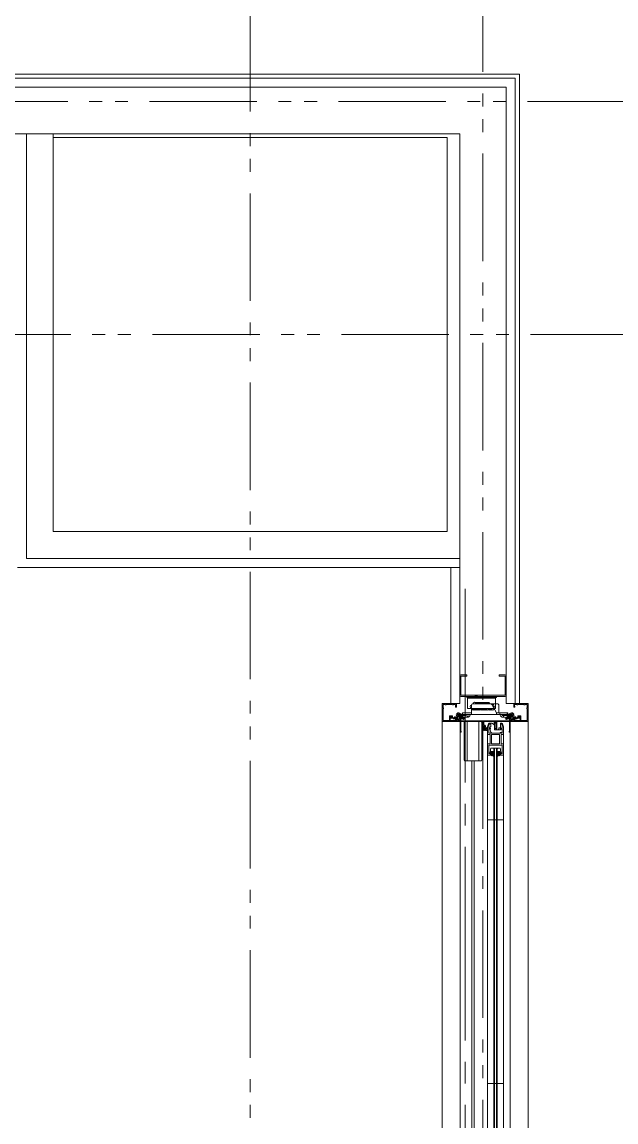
# Model space of a CAD drawing. Units: millimetres at full size. Extents: x -12803 to 120774, y -9413 to 101127.
# Drawn here: x 102956 to 103785, y 10453 to 11987 of the extents above; entities that cross this region are included whole.
import ezdxf

# ---------------------------------------------------------------- set-up
doc = ezdxf.new("R2010")
doc.units = ezdxf.units.MM
doc.header["$LTSCALE"] = 30
for name, pattern in [('CHAIN2', [12, 9, -1, 1, -1]), ('DASHED3', [4, 3, -1]), ('DOUBLE_CHAIN1', [8.8, 5, -1, 0.6, -0.6, 0.6, -1])]:
    doc.linetypes.add(name, pattern=pattern)
doc.layers.add('0-0_NoName', color=7, linetype='Continuous')
for name, color, linetype, lineweight in [('2-0_通芯', 7, 'DOUBLE_CHAIN1', 15), ('2-1_躯体', 7, 'Continuous', 15), ('2-2_間仕切り芯', 7, 'DOUBLE_CHAIN1', 15), ('2-3_間仕切り', 7, 'Continuous', 15), ('2-A_建具', 7, 'Continuous', 15), ('3-2_AIHO08-壁芯', 7, 'CHAIN2', 15)]:
    doc.layers.add(name, color=color, linetype=linetype, lineweight=lineweight)

# ---------------------------------------------------------------- blocks, each defined once
blk = doc.blocks.new('グループ部品-732')
at = {"layer": '2-0_通芯'}
blk.add_line((74361.66, 11551.41), (120774.36, 11551.41), dxfattribs=at)
at = {"layer": '2-1_躯体'}
for p, q in [((102999.36, 11826.41), (102999.36, 11276.41)), ((102999.36, 11826.41), (103549.36, 11826.41)), ((103549.36, 11826.41), (103549.36, 11276.41)), ((102999.36, 11276.41), (103549.36, 11276.41))]:
    blk.add_line(p, q, dxfattribs=at)
at = {"layer": '2-2_間仕切り芯'}
for p, q in [((103599.36, 12331.79), (103599.36, 6056.41)), ((92573.61, 11876.41), (104734.61, 11876.41))]:
    blk.add_line(p, q, dxfattribs=at)
at = {"layer": '2-3_間仕切り'}
for p, q in [((102864.36, 11914.91), (103650.36, 11914.91)), ((103650.36, 11914.91), (103650.36, 11036.41)), ((102864.36, 11908.91), (103644.36, 11908.91)), ((102864.36, 11896.41), (103631.86, 11896.41)), ((103631.86, 11896.41), (103631.86, 11036.41)), ((103644.36, 11908.91), (103644.36, 11036.41)), ((102864.36, 11831.41), (103566.86, 11831.41)), ((102961.86, 11831.41), (102961.86, 11238.91)), ((102999.36, 11826.41), (102999.36, 11831.41)), ((103566.86, 11831.41), (103566.86, 11036.41)), ((102961.86, 11238.91), (103566.86, 11238.91)), ((102949.36, 11226.41), (103566.86, 11226.41)), ((103554.36, 11226.41), (103554.36, 11036.41))]:
    blk.add_line(p, q, dxfattribs=at)
at = {"layer": '2-A_建具'}
for p, q in [((103566.86, 11074.81), (103566.86, 11048.01)), ((103568.46, 11069.43), (103566.86, 11071.03)), ((103568.46, 11067.31), (103566.86, 11068.91)), ((103576.86, 11076.41), (103568.46, 11076.41)), ((103631.86, 11048.01), (103631.86, 11074.81)), ((103631.86, 11062.6), (103630.26, 11064.2)), ((103631.86, 11060.48), (103630.26, 11062.08)), ((103542.36, 11035.91), (103542.36, 11011.91)), ((103566.86, 11036.41), (103542.86, 11036.41)), ((103562.36, 11032.16), (103562.36, 11035.91)), ((103568.46, 11046.41), (103630.26, 11046.41)), ((103616.67, 11046.41), (103577.67, 11046.41)), ((103589.36, 11046.41), (103587.76, 11048.01)), ((103591.48, 11046.41), (103589.88, 11048.01)), ((103631.86, 11036.41), (103661.86, 11036.41)), ((103642.36, 11032.16), (103642.36, 11035.91)), ((103662.36, 11035.91), (103662.36, 11011.91)), ((103565.96, 11019.53), (103561.71, 11021.99)), ((103566.71, 11023.14), (103563.21, 11017.08)), ((103566.55, 11021.47), (103564.57, 11018.05)), ((103565.25, 11017.65), (103566.63, 11021.43)), ((103566.63, 11020.99), (103565.63, 11017.87)), ((103566.71, 11023.14), (103565.69, 11023.62)), ((103565.71, 11017.83), (103566.7, 11020.95)), ((103565.86, 11017.3), (103567.23, 11021.08)), ((103567.23, 11020.64), (103566.24, 11017.52)), ((103566.25, 11021.36), (103566.43, 11021.26)), ((103566.55, 11021.47), (103566.63, 11021.43)), ((103566.63, 11021.43), (103566.63, 11020.99)), ((103566.7, 11020.95), (103566.63, 11020.99)), ((103567.08, 11021.17), (103566.7, 11020.95)), ((103568.29, 11020.47), (103566.92, 11016.69)), ((103566.92, 11017.13), (103567.92, 11020.25)), ((103567.07, 11016.6), (103568.45, 11020.38)), ((103567.08, 11021.17), (103567.23, 11021.08)), ((103567.23, 11021.08), (103567.23, 11020.64)), ((103567.31, 11020.6), (103567.23, 11020.64)), ((103567.69, 11020.82), (103567.31, 11020.6)), ((103575.86, 11021.41), (103567.36, 11021.41)), ((103567.36, 11021.41), (103567.36, 9771.41)), ((103568.9, 11020.12), (103567.53, 11016.34)), ((103567.68, 11016.25), (103569.05, 11020.03)), ((103567.92, 11020.25), (103567.84, 11020.29)), ((103568.29, 11020.47), (103567.92, 11020.25)), ((103568.29, 11020.47), (103568.45, 11020.38)), ((103568.45, 11020.38), (103568.45, 11019.94)), ((103568.9, 11020.12), (103568.52, 11019.9)), ((103568.9, 11020.12), (103569.05, 11020.03)), ((103569.05, 11020.03), (103569.05, 11019.59)), ((103579.66, 11021.41), (103579.36, 11021.41)), ((103618.06, 11021.41), (103618.36, 11021.41)), ((103625.36, 11023.71), (103632.96, 11023.71)), ((103628.83, 11021.41), (103628.12, 11021.41)), ((103637.36, 11021.41), (103628.86, 11021.41)), ((103635.81, 11020.12), (103635.66, 11020.03)), ((103635.66, 11020.03), (103635.66, 11019.59)), ((103635.66, 11020.03), (103638.25, 11016.95)), ((103635.81, 11020.12), (103636.19, 11019.9)), ((103638.4, 11017.04), (103635.81, 11020.12)), ((103636.27, 11020.38), (103636.27, 11019.94)), ((103636.8, 11020.25), (103636.87, 11020.29)), ((103637.02, 11020.82), (103636.87, 11020.73)), ((103636.87, 11020.73), (103636.87, 11020.29)), ((103636.87, 11020.73), (103639.46, 11017.65)), ((103639.08, 11017.87), (103636.87, 11020.29)), ((103637.36, 9771.41), (103637.36, 11021.41)), ((103637.4, 11020.6), (103637.48, 11020.64)), ((103637.4, 11020.6), (103639.61, 11018.18)), ((103637.48, 11021.08), (103637.48, 11020.64)), ((103637.48, 11021.08), (103640.06, 11018)), ((103639.68, 11018.22), (103637.48, 11020.64)), ((103638.01, 11023.14), (103639.02, 11023.62)), ((103641.51, 11017.08), (103638.01, 11023.14)), ((103638.01, 11020.95), (103638.08, 11020.99)), ((103638.08, 11021.43), (103638.08, 11020.99)), ((103639.05, 11019.93), (103638.08, 11020.99)), ((103640.14, 11018.05), (103638.16, 11021.47)), ((103638.46, 11021.36), (103638.28, 11021.26)), ((103638.75, 11019.53), (103643.01, 11021.99)), ((103542.36, 11011.91), (103542.86, 11011.41)), ((103542.36, 11011.41), (103542.36, 9781.41)), ((103542.86, 11011.41), (103567.36, 11011.41)), ((103566.9, 11015.31), (103557.81, 11015.31)), ((103560.86, 11014.81), (103560.86, 11012.81)), ((103561.86, 11012.81), (103561.86, 11014.81)), ((103563.21, 11017.08), (103562.29, 11017.72)), ((103564.52, 11018.36), (103564.7, 11018.26)), ((103564.65, 11018), (103565.03, 11018.22)), ((103565.46, 11019.59), (103565.03, 11018.22)), ((103565.1, 11018.18), (103565.03, 11018.22)), ((103565.25, 11017.65), (103565.63, 11017.87)), ((103565.71, 11017.83), (103565.63, 11017.87)), ((103565.71, 11017.39), (103565.86, 11017.3)), ((103565.86, 11017.3), (103566.24, 11017.52)), ((103566.32, 11017.48), (103566.24, 11017.52)), ((103566.47, 11016.95), (103566.85, 11017.17)), ((103567.87, 11018.43), (103566.83, 11019.03)), ((103566.92, 11017.13), (103566.85, 11017.17)), ((103566.92, 11016.69), (103566.92, 11017.13)), ((103566.92, 11016.69), (103567.07, 11016.6)), ((103567.07, 11016.6), (103567.45, 11016.82)), ((103568.45, 11019.94), (103567.45, 11016.82)), ((103567.53, 11016.78), (103567.45, 11016.82)), ((103567.53, 11016.78), (103568.52, 11019.9)), ((103567.53, 11016.34), (103567.53, 11016.78)), ((103567.53, 11016.34), (103567.68, 11016.25)), ((103567.68, 11016.25), (103568.06, 11016.47)), ((103569.05, 11019.59), (103568.06, 11016.47)), ((103568.13, 11016.43), (103568.06, 11016.47)), ((103569.51, 11019.77), (103568.13, 11015.99)), ((103568.13, 11016.43), (103569.13, 11019.55)), ((103568.13, 11015.99), (103568.13, 11016.43)), ((103568.13, 11015.99), (103568.29, 11015.9)), ((103568.29, 11015.9), (103569.66, 11019.68)), ((103568.29, 11015.9), (103568.66, 11016.12)), ((103568.52, 11019.9), (103568.45, 11019.94)), ((103569.66, 11019.24), (103568.66, 11016.12)), ((103568.74, 11016.08), (103568.66, 11016.12)), ((103568.73, 11017.93), (103574.42, 11014.65)), ((103570.11, 11019.42), (103568.74, 11015.64)), ((103568.74, 11016.08), (103569.73, 11019.2)), ((103568.74, 11015.64), (103568.74, 11016.08)), ((103568.74, 11015.64), (103568.89, 11015.55)), ((103568.89, 11015.55), (103570.26, 11019.33)), ((103568.89, 11015.55), (103569.27, 11015.77)), ((103569.13, 11019.55), (103569.05, 11019.59)), ((103569.51, 11019.77), (103569.13, 11019.55)), ((103570.26, 11018.89), (103569.27, 11015.77)), ((103569.35, 11015.73), (103569.27, 11015.77)), ((103569.35, 11015.73), (103570.34, 11018.85)), ((103570.32, 11017.96), (103569.35, 11015.29)), ((103569.35, 11015.29), (103569.35, 11015.73)), ((103569.35, 11015.29), (103569.5, 11015.2)), ((103569.88, 11017.13), (103569.48, 11019.4)), ((103569.5, 11015.2), (103570.45, 11017.82)), ((103569.5, 11015.2), (103569.88, 11015.42)), ((103569.51, 11019.77), (103569.66, 11019.68)), ((103569.66, 11019.68), (103569.66, 11019.24)), ((103569.73, 11019.2), (103569.66, 11019.24)), ((103570.11, 11019.42), (103569.73, 11019.2)), ((103570.59, 11017.67), (103569.88, 11015.42)), ((103569.95, 11015.38), (103569.88, 11015.42)), ((103571.02, 11017.22), (103569.93, 11015.33)), ((103569.93, 11015.33), (103571.92, 11014.19)), ((103570.11, 11019.42), (103570.26, 11019.33)), ((103572.31, 11015.86), (103570.23, 11018.06)), ((103570.26, 11019.33), (103570.26, 11018.89)), ((103570.34, 11018.85), (103570.26, 11018.89)), ((103570.72, 11019.07), (103570.34, 11018.85)), ((103570.72, 11019.07), (103570.5, 11018.47)), ((103570.65, 11018.38), (103570.87, 11018.98)), ((103570.72, 11019.07), (103570.87, 11018.98)), ((103571.56, 11018.15), (103570.87, 11018.54)), ((103571.58, 11018.19), (103571.43, 11017.93)), ((103571.62, 11015.45), (103571.85, 11014.23)), ((103571.92, 11014.19), (103573.54, 11014.98)), ((103572.31, 11015.86), (103573.54, 11014.98)), ((103573.25, 11016.88), (103573.38, 11015.42)), ((103573.26, 10957.46), (103573.26, 11010.34)), ((103573.38, 11015.42), (103573.69, 11015.24)), ((103573.69, 11015.24), (103573.54, 11014.98)), ((103573.57, 11017.05), (103573.69, 11015.24)), ((103577.8, 11011.39), (103574.24, 11011.34)), ((103577.3, 11011.38), (103577.3, 10956.42)), ((103577.81, 11011.39), (103592.97, 11011.39)), ((103596.55, 11011.34), (103592.99, 11011.39)), ((103593.49, 11011.38), (103593.49, 10956.42)), ((103597.53, 11010.34), (103597.53, 10957.46)), ((103601.16, 11005.11), (103600.66, 11005.11)), ((103601.46, 11003.41), (103601.46, 11004.81)), ((103606.94, 11008.2), (103605.68, 11003.98)), ((103611.56, 11008.91), (103607.9, 11008.91)), ((103613.85, 11007.84), (103611.56, 11008.91)), ((103615.27, 11006.15), (103613.85, 11007.84)), ((103615.16, 11011.41), (103615.16, 11006.29)), ((103615.55, 11000.21), (103615.51, 11005.51)), ((103618.56, 10999.91), (103618.56, 11011.41)), ((103625.81, 11008.91), (103623.76, 11008.91)), ((103623.76, 11008.91), (103623.76, 10999.91)), ((103628.04, 11003.98), (103626.77, 11008.2)), ((103635.98, 11017.93), (103630.29, 11014.65)), ((103631.15, 11017.05), (103631.02, 11015.24)), ((103632.4, 11015.86), (103631.02, 11015.24)), ((103631.17, 11014.98), (103631.02, 11015.24)), ((103633.13, 11018.19), (103631.15, 11017.05)), ((103631.48, 11015.16), (103631.17, 11014.98)), ((103632.8, 11014.19), (103631.17, 11014.98)), ((103632.39, 11016.67), (103631.21, 11017.08)), ((103632.81, 11014.54), (103631.48, 11015.16)), ((103632.4, 11015.86), (103635.34, 11016.57)), ((103634.22, 11016.3), (103633.13, 11018.19)), ((103633.16, 11018.15), (103633.24, 11018.19)), ((103633.39, 11018.72), (103633.24, 11018.63)), ((103633.24, 11018.63), (103633.24, 11018.19)), ((103633.24, 11018.63), (103635.03, 11016.49)), ((103634.83, 11016.45), (103633.24, 11018.19)), ((103633.39, 11018.72), (103633.77, 11018.5)), ((103635.22, 11016.54), (103633.39, 11018.72)), ((103633.77, 11018.5), (103633.84, 11018.54)), ((103633.77, 11018.5), (103635.97, 11016.08)), ((103633.99, 11019.07), (103633.84, 11018.98)), ((103633.84, 11018.98), (103633.84, 11018.54)), ((103633.84, 11018.98), (103636.43, 11015.9)), ((103636.05, 11016.12), (103633.84, 11018.54)), ((103633.99, 11019.07), (103634.37, 11018.85)), ((103636.58, 11015.99), (103633.99, 11019.07)), ((103634.37, 11018.85), (103634.45, 11018.89)), ((103634.37, 11018.85), (103636.58, 11016.43)), ((103634.6, 11019.42), (103634.45, 11019.33)), ((103634.45, 11019.33), (103634.45, 11018.89)), ((103634.45, 11019.33), (103637.03, 11016.25)), ((103636.65, 11016.47), (103634.45, 11018.89)), ((103634.6, 11019.42), (103634.98, 11019.2)), ((103637.18, 11016.34), (103634.6, 11019.42)), ((103634.78, 11015.33), (103634.63, 11015.59)), ((103634.75, 11015.37), (103635.44, 11015.77)), ((103635.23, 11019.09), (103634.83, 11016.82)), ((103634.98, 11019.2), (103635.05, 11019.24)), ((103634.98, 11019.2), (103637.18, 11016.78)), ((103635.2, 11019.77), (103635.05, 11019.68)), ((103635.05, 11019.68), (103635.05, 11019.24)), ((103635.05, 11019.68), (103637.64, 11016.6)), ((103637.26, 11016.82), (103635.05, 11019.24)), ((103635.2, 11019.77), (103635.58, 11019.55)), ((103637.79, 11016.69), (103635.2, 11019.77)), ((103635.41, 11016.04), (103635.82, 11015.55)), ((103635.97, 11015.64), (103635.56, 11016.13)), ((103635.58, 11019.55), (103635.66, 11019.59)), ((103635.58, 11019.55), (103637.79, 11017.13)), ((103637.87, 11017.17), (103635.66, 11019.59)), ((103635.97, 11015.64), (103635.82, 11015.55)), ((103635.97, 11016.08), (103636.05, 11016.12)), ((103635.97, 11015.64), (103635.97, 11016.08)), ((103636.43, 11015.9), (103636.05, 11016.12)), ((103636.19, 11019.9), (103636.27, 11019.94)), ((103636.19, 11019.9), (103638.4, 11017.48)), ((103636.58, 11015.99), (103636.43, 11015.9)), ((103636.58, 11016.43), (103636.65, 11016.47)), ((103636.58, 11015.99), (103636.58, 11016.43)), ((103637.03, 11016.25), (103636.65, 11016.47)), ((103636.84, 11018.43), (103637.88, 11019.03)), ((103637.18, 11016.34), (103637.03, 11016.25)), ((103637.18, 11016.78), (103637.26, 11016.82)), ((103637.18, 11016.34), (103637.18, 11016.78)), ((103637.64, 11016.6), (103637.26, 11016.82)), ((103661.86, 11011.41), (103637.36, 11011.41)), ((103637.63, 11015.43), (103637.81, 11015.31)), ((103637.79, 11016.69), (103637.64, 11016.6)), ((103637.79, 11017.13), (103637.87, 11017.17)), ((103637.79, 11016.69), (103637.79, 11017.13)), ((103638.25, 11016.95), (103637.87, 11017.17)), ((103638.4, 11017.04), (103638.25, 11016.95)), ((103638.4, 11017.48), (103638.47, 11017.52)), ((103638.4, 11017.04), (103638.4, 11017.48)), ((103639, 11017.83), (103639.08, 11017.87)), ((103639, 11017.39), (103639, 11017.83)), ((103639.46, 11017.65), (103639.08, 11017.87)), ((103639.61, 11017.74), (103639.46, 11017.65)), ((103639.61, 11018.18), (103639.68, 11018.22)), ((103639.61, 11017.74), (103639.61, 11018.18)), ((103640.06, 11018), (103639.68, 11018.22)), ((103640.19, 11018.36), (103640.01, 11018.26)), ((103640.14, 11018.05), (103640.06, 11018)), ((103641.51, 11017.08), (103642.43, 11017.72)), ((103642.86, 11012.81), (103642.86, 11014.81)), ((103643.86, 11014.81), (103643.86, 11012.81)), ((103662.36, 11011.91), (103661.86, 11011.41)), ((103662.36, 11011.41), (103662.36, 9781.41)), ((103600.36, 10998.91), (103601.66, 10998.91)), ((103600.44, 11001), (103600.94, 11000.5)), ((103600.56, 11004.11), (103600.56, 11002.01)), ((103601.46, 11000.71), (103601.46, 11001.05)), ((103601.76, 11003.11), (103602.86, 11003.11)), ((103601.92, 11001.51), (103602.56, 11001.51)), ((103602.86, 11001.21), (103602.86, 10999.21)), ((103603.16, 10998.91), (103605.16, 10998.91)), ((103603.86, 11001.41), (103605.26, 11003.23)), ((103603.86, 11000.81), (103605.54, 11003.03)), ((103603.86, 11002.11), (103603.86, 10998.91)), ((103604.98, 10999.21), (103603.86, 10999.41)), ((103605.66, 11003.84), (103605.66, 10385.34)), ((103608.82, 11001.04), (103610.49, 10996.4)), ((103608.85, 11002.6), (103609.46, 11003.91)), ((103615.51, 10999.91), (103623.76, 10999.91)), ((103621.64, 11002.18), (103620.91, 11000.18)), ((103623.16, 11002.51), (103622.11, 11002.51)), ((103623.46, 11001.28), (103623.46, 11002.21)), ((103623.46, 10996.01), (103623.46, 10995.41)), ((103623.46, 10996.01), (103626.13, 10996.01)), ((103625.46, 11000.98), (103623.76, 11000.98)), ((103624.56, 10993.41), (103627.56, 10993.41)), ((103625.46, 10999.81), (103625.46, 11000.98)), ((103626.13, 10999.81), (103625.46, 10999.81)), ((103628.06, 10993.91), (103628.06, 11003.84)), ((103607.59, 10974.37), (103607.59, 10974.45)), ((103613.36, 10974.41), (103610.86, 10974.41)), ((103614.36, 10974.41), (103619.36, 10974.41)), ((103614.36, 10406.41), (103614.36, 10974.41)), ((103615.36, 10974.41), (103615.36, 10406.41)), ((103618.36, 10974.41), (103618.36, 10406.41)), ((103619.36, 10406.41), (103619.36, 10974.41)), ((103620.36, 10974.41), (103622.86, 10974.41)), ((103628.06, 10964.91), (103628.06, 10979.91)), ((103605.66, 10964.91), (103605.56, 10964.91)), ((103605.56, 10964.91), (103605.56, 10415.91)), ((103606.16, 10964.41), (103609.36, 10964.41)), ((103609.86, 10973.41), (103609.86, 10970.41)), ((103614.36, 10969.41), (103609.86, 10969.41)), ((103613.37, 10969.41), (103609.86, 10965.9)), ((103611.96, 10969.41), (103609.86, 10967.31)), ((103609.86, 10969.41), (103609.86, 10964.41)), ((103610.54, 10969.41), (103609.86, 10968.72)), ((103614.36, 10968.98), (103609.86, 10964.48)), ((103609.86, 10968.58), (103614.36, 10964.08)), ((103609.86, 10967.17), (103613.99, 10963.03)), ((103609.86, 10965.75), (103611.87, 10963.74)), ((103609.86, 10964.41), (103614.36, 10962.91)), ((103610.44, 10969.41), (103614.36, 10965.5)), ((103610.86, 10969.41), (103613.36, 10969.41)), ((103614.36, 10967.57), (103610.86, 10964.07)), ((103611.86, 10969.41), (103614.36, 10966.91)), ((103614.36, 10966.15), (103611.92, 10963.72)), ((103614.36, 10964.74), (103612.98, 10963.37)), ((103613.27, 10969.41), (103614.36, 10968.32)), ((103614.36, 10963.32), (103614.05, 10963.01)), ((103614.36, 10970.41), (103614.36, 10973.41)), ((103619.36, 10970.41), (103619.36, 10973.41)), ((103619.36, 10969.41), (103623.86, 10969.41)), ((103621.86, 10969.41), (103619.36, 10966.91)), ((103623.27, 10969.41), (103619.36, 10965.5)), ((103620.44, 10969.41), (103619.36, 10968.32)), ((103619.36, 10968.98), (103623.86, 10964.48)), ((103623.86, 10968.58), (103619.36, 10964.08)), ((103619.36, 10967.57), (103622.85, 10964.07)), ((103619.36, 10966.15), (103621.79, 10963.72)), ((103619.36, 10964.74), (103620.73, 10963.37)), ((103623.86, 10964.41), (103619.36, 10962.91)), ((103619.36, 10963.32), (103619.67, 10963.01)), ((103623.86, 10967.17), (103619.72, 10963.03)), ((103620.34, 10969.41), (103623.86, 10965.9)), ((103622.86, 10969.41), (103620.36, 10969.41)), ((103621.76, 10969.41), (103623.86, 10967.31)), ((103623.86, 10965.75), (103621.84, 10963.74)), ((103623.17, 10969.41), (103623.86, 10968.72)), ((103623.86, 10973.41), (103623.86, 10970.41)), ((103623.86, 10969.41), (103623.86, 10964.41)), ((103624.36, 10964.41), (103627.56, 10964.41)), ((103627.96, 10416.14), (103627.96, 10964.67)), ((103574.24, 10956.46), (103577.8, 10956.41)), ((103592.97, 10956.41), (103577.81, 10956.41)), ((103583.76, 10956.41), (103583.76, 10416.41)), ((103587.16, 10956.41), (103587.16, 10416.41)), ((103592.99, 10956.41), (103596.55, 10956.46)), ((103605.56, 10874.31), (103627.96, 10874.31)), ((103605.56, 10506.51), (103627.96, 10506.51))]:
    blk.add_line(p, q, dxfattribs=at)
at = {"layer": '2-A_建具', "linetype": 'DASHED3'}
for p, q in [((103577.67, 11046.41), (103577.67, 11029.41)), ((103616.67, 11044.11), (103577.67, 11044.11)), ((103585.36, 11036.21), (103593.14, 11036.21)), ((103619.36, 11036.21), (103594.57, 11036.21)), ((103616.67, 11029.41), (103616.67, 11046.41)), ((103570.86, 11023.71), (103583.36, 11023.71)), ((103570.86, 11021.41), (103570.86, 11023.71)), ((103570.86, 11021.41), (103633.86, 11021.41)), ((103576.71, 11021.41), (103576.27, 11020.48)), ((103577.67, 11029.41), (103616.67, 11029.41)), ((103578.35, 11019.5), (103579.25, 11021.41)), ((103580.94, 11019.52), (103581.83, 11021.41)), ((103583.36, 11021.41), (103583.36, 11034.21)), ((103611.57, 11035.21), (103618.21, 11023.71)), ((103618.21, 11023.71), (103633.86, 11023.71)), ((103618.21, 11023.71), (103618.21, 11021.41)), ((103621.36, 11023.71), (103621.36, 11034.21)), ((103622.72, 11023.71), (103622.72, 11021.41)), ((103623.77, 11019.52), (103622.89, 11021.41)), ((103625.42, 11021.41), (103625.85, 11020.49)), ((103628.01, 11021.41), (103628.72, 11019.91)), ((103632.96, 11023.71), (103632.96, 11021.41)), ((103633.86, 11023.71), (103633.86, 11021.41)), ((103572.4, 11019.91), (103569.48, 11019.4)), ((103571.3, 11017.38), (103570.9, 11019.65)), ((103575.36, 11019.91), (103572.4, 11019.91)), ((103577.95, 11017.61), (103575.41, 11017.61)), ((103626.76, 11019.91), (103630.56, 11019.91)), ((103626.76, 11017.61), (103630.35, 11017.61)), ((103627.83, 11017.61), (103627.83, 11019.91)), ((103630.35, 11017.61), (103634.83, 11016.82)), ((103630.56, 11019.91), (103635.23, 11019.09))]:
    blk.add_line(p, q, dxfattribs=at)
at = {"layer": '2-A_建具'}
for points in [[(103630.26, 11076.41), (103621.86, 11076.41), (103621.86, 11074.81), (103630.26, 11074.81), (103630.26, 11048.01), (103568.46, 11048.01), (103568.46, 11074.81), (103576.86, 11074.81), (103576.86, 11076.41)], [(103543.77, 11030.7), (103543.66, 11030.93), (103543.66, 11034.61)], [(103543.66, 11013.31), (103543.66, 11028.89), (103543.77, 11029.12)], [(103544.16, 11035.11), (103546.33, 11035.11), (103546.57, 11034.99)], [(103548.14, 11034.99), (103548.38, 11035.11), (103556.33, 11035.11), (103556.57, 11034.99)], [(103554.36, 11016.81), (103563.06, 11016.81), (103564.74, 11019.72), (103564.93, 11019.82), (103565.21, 11020.29), (103565.19, 11020.51), (103566.81, 11023.32), (103568.76, 11022.2), (103568.76, 11021.41)], [(103558.14, 11034.99), (103558.38, 11035.11), (103560.66, 11035.11)], [(103561.16, 11034.61), (103561.16, 11032.9), (103561.07, 11032.69)], [(103561.88, 11019.52), (103563.91, 11019.39), (103565.01, 11020.08)], [(103563.93, 11023.07), (103565.05, 11021.38), (103565.01, 11020.08)], [(103566.31, 11021.05), (103565.1, 11017.74), (103565.25, 11017.65)], [(103567.08, 11021.17), (103565.71, 11017.39), (103565.71, 11017.83)], [(103567.69, 11020.82), (103566.32, 11017.04), (103566.47, 11016.95), (103567.84, 11020.73)], [(103566.32, 11017.04), (103566.32, 11017.48), (103567.31, 11020.6)], [(103567.69, 11020.82), (103567.84, 11020.73), (103567.84, 11020.29), (103566.85, 11017.17)], [(103628.36, 11020.91), (103628.36, 11020.41), (103629.4, 11019.81), (103630.36, 11019.81), (103630.36, 11020.51), (103636.16, 11020.51), (103636.16, 11012.61), (103568.56, 11012.61), (103568.56, 11020.51), (103574.36, 11020.51), (103574.36, 11019.81), (103575.32, 11019.81), (103576.36, 11020.41), (103576.36, 11020.91)], [(103650.36, 11016.81), (103641.66, 11016.81), (103639.98, 11019.72), (103639.78, 11019.82), (103639.51, 11020.29), (103639.52, 11020.51), (103637.9, 11023.32), (103635.96, 11022.2), (103635.96, 11021.41)], [(103639, 11017.39), (103636.42, 11020.47), (103636.27, 11020.38), (103638.85, 11017.3)], [(103636.42, 11020.47), (103636.8, 11020.25), (103639, 11017.83)], [(103639.61, 11017.74), (103637.02, 11020.82), (103637.4, 11020.6)], [(103639.89, 11018.47), (103637.63, 11021.17), (103637.48, 11021.08)], [(103637.63, 11021.17), (103638.01, 11020.95), (103639.25, 11019.59)], [(103638.16, 11021.47), (103638.08, 11021.43), (103638.41, 11021.05)], [(103640.78, 11023.07), (103639.66, 11021.38), (103639.7, 11020.08)], [(103642.83, 11019.52), (103640.8, 11019.39), (103639.7, 11020.08)], [(103643.56, 11034.61), (103643.56, 11032.9), (103643.64, 11032.69)], [(103646.57, 11034.99), (103646.33, 11035.11), (103644.06, 11035.11)], [(103656.57, 11034.99), (103656.33, 11035.11), (103648.38, 11035.11), (103648.14, 11034.99)], [(103660.56, 11035.11), (103658.38, 11035.11), (103658.14, 11034.99)], [(103660.94, 11030.7), (103661.06, 11030.93), (103661.06, 11034.61)], [(103661.06, 11013.31), (103661.06, 11028.89), (103660.94, 11029.12)], [(103565.41, 11015.31), (103562.86, 11015.08), (103562.86, 11012.81), (103544.16, 11012.81)], [(103553.66, 11012.81), (103553.66, 11018.21), (103555.69, 11018.21), (103556.26, 11017.81), (103556.76, 11017.81), (103556.76, 11019.21), (103552.66, 11019.21), (103552.66, 11012.81)], [(103553.91, 11017.24), (103555.85, 11018.37), (103556.06, 11017.57), (103559.46, 11016.66), (103559.46, 11017.71)], [(103559.84, 11015.31), (103556.11, 11016.31), (103554.16, 11016.31)], [(103561.66, 11016.51), (103564.06, 11016.51), (103564.36, 11016.81)], [(103567.36, 11012.91), (103563.96, 11012.91), (103563.96, 11014.04), (103565.54, 11014.32)], [(103564.57, 11018.05), (103564.65, 11018), (103564.82, 11018.47)], [(103564.57, 11013.9), (103566.16, 11014.18), (103566.16, 11015.31)], [(103565.1, 11017.74), (103565.1, 11018.18), (103565.66, 11019.93)], [(103567.36, 11019.26), (103565.93, 11016.79), (103567.36, 11015.96)], [(103567.81, 11015.31), (103567.63, 11015.43), (103567.08, 11015.43), (103566.9, 11015.31)], [(103568.36, 10998.21), (103568.36, 11011.41), (103599.36, 11011.41), (103599.36, 10999.91)], [(103572.4, 11015.81), (103571.62, 11015.45), (103570.34, 11016.03)], [(103573.38, 11015.42), (103570.52, 11018.46), (103573.25, 11016.88)], [(103570.87, 11018.98), (103570.87, 11018.54), (103570.79, 11018.3)], [(103571.58, 11018.19), (103573.57, 11017.05), (103573.25, 11016.88)], [(103602.66, 10999.91), (103602.66, 11001.21), (103601.86, 11001.21), (103601.86, 11000.11), (103600.36, 11000.11), (103600.36, 11005.31), (103601.86, 11005.31), (103601.86, 11004.21), (103602.66, 11004.21), (103602.66, 11005.51)], [(103601.66, 11006.51), (103600.56, 11006.51), (103600.56, 11011.41), (103615.86, 11011.41), (103615.86, 11009.1)], [(103607.9, 11008.91), (103607.3, 11008.71), (103606.94, 11008.2)], [(103624.26, 11007.91), (103625.71, 11007.91), (103626.13, 11006.52), (103626.13, 11002.31), (103623.76, 11002.31), (103623.76, 11001.31), (103626.13, 11001.31), (103626.13, 10995.41), (103607.59, 10995.41), (103607.59, 11001.31), (103609.96, 11001.31), (103609.96, 11002.31), (103607.59, 11002.31), (103607.59, 11006.52), (103608, 11007.91), (103609.46, 11007.91)], [(103610.26, 11008.91), (103610.26, 11003.91), (103609.46, 11003.91)], [(103615.51, 10999.91), (103615.51, 11005.51), (103615.27, 11006.15)], [(103615.56, 11008.71), (103615.56, 11004.41), (103615.91, 11000.37)], [(103618.56, 11001.11), (103617.26, 11001.11), (103617.26, 11011.41), (103636.36, 11011.41), (103636.36, 10998.21)], [(103627.96, 10964.67), (103628.06, 10964.91), (103628.16, 10964.91), (103628.16, 10979.91), (103628.06, 10979.91), (103627.96, 10980.16), (103627.96, 10993.67), (103628.06, 10993.91), (103628.16, 10993.91), (103628.16, 11003.84), (103628.06, 11003.84), (103626.77, 11008.2), (103626.41, 11008.71), (103625.81, 11008.91)], [(103631.48, 11015.16), (103635.54, 11016.12), (103632.81, 11014.54)], [(103632.31, 11015.81), (103632.39, 11016.67), (103633.53, 11017.49)], [(103634.78, 11015.33), (103632.8, 11014.19), (103632.81, 11014.54)], [(103635.82, 11015.55), (103635.44, 11015.77), (103635.27, 11015.96)], [(103639, 11017.39), (103638.85, 11017.3), (103638.47, 11017.52), (103636.27, 11019.94)], [(103637.36, 11019.26), (103638.78, 11016.79), (103637.36, 11015.96)], [(103637.36, 11012.91), (103640.76, 11012.91), (103640.76, 11014.04), (103639.17, 11014.32)], [(103637.81, 11015.31), (103646.9, 11015.31), (103647.08, 11015.43), (103647.63, 11015.43)], [(103640.14, 11013.9), (103638.56, 11014.18), (103638.56, 11015.31)], [(103639.3, 11015.31), (103641.86, 11015.08), (103641.86, 11012.81), (103660.56, 11012.81)], [(103643.06, 11016.51), (103640.66, 11016.51), (103640.36, 11016.81)], [(103644.87, 11015.31), (103648.6, 11016.31), (103650.56, 11016.31)], [(103650.81, 11017.24), (103648.86, 11018.37), (103648.65, 11017.57), (103645.26, 11016.66), (103645.26, 11017.71)], [(103651.06, 11012.81), (103651.06, 11018.21), (103649.02, 11018.21), (103648.46, 11017.81), (103647.96, 11017.81), (103647.96, 11019.21), (103652.06, 11019.21), (103652.06, 11012.81)], [(103567.36, 10996.41), (103568.96, 10996.41), (103568.96, 10997.61)], [(103605.68, 11003.98), (103605.66, 10993.91), (103605.8, 10993.56), (103606.16, 10993.41)], [(103606.16, 10993.41), (103609.16, 10993.41), (103609.16, 10980.41), (103606.16, 10980.41)], [(103608.86, 10993.41), (103609.07, 10993.32), (103609.16, 10993.11)], [(103627.56, 10980.41), (103624.56, 10980.41), (103624.56, 10993.41)], [(103635.76, 10997.61), (103635.76, 10996.41), (103637.36, 10996.41)], [(103606.16, 10980.41), (103605.8, 10980.26), (103605.66, 10979.91)], [(103607.59, 10975.37), (103607.59, 10978.41), (103626.13, 10978.41), (103626.13, 10966.34), (103625.21, 10966.34), (103624.45, 10969.19)], [(103609.16, 10980.71), (103609.07, 10980.5), (103608.86, 10980.41)], [(103609.27, 10969.19), (103608.5, 10966.34), (103607.59, 10966.34), (103607.59, 10973.45)]]:
    blk.add_lwpolyline(points, dxfattribs=at)
at = {"layer": '2-A_建具', "linetype": 'DASHED3'}
blk.add_lwpolyline([(103575.36, 11017.61), (103572.6, 11017.61), (103569.88, 11017.13)], dxfattribs=at)
at = {"layer": '2-A_建具'}
blk.add_lwpolyline([(103611.09, 10993.48), (103611.09, 10980.41), (103622.63, 10980.41), (103622.63, 10993.48)], close=True, dxfattribs=at)
for centre, radius, start, end in [((103568.46, 11074.81), 1.6, 90, 179.99809), ((103630.26, 11074.81), 1.6, 0, 90), ((103542.86, 11035.91), 0.5, 90.00001, 179.99999), ((103561.86, 11035.91), 0.5, 0.00001, 89.99999), ((103568.46, 11048.01), 1.6, 180, 270), ((103578.27, 11046.41), 2, 180, 293.57818), ((103579.87, 11046.41), 2, 180, 293.57818), ((103581.47, 11046.41), 2, 180, 293.57818), ((103583.07, 11046.41), 2, 180, 293.57818), ((103584.67, 11046.41), 2, 180, 293.57818), ((103585.36, 11034.21), 2, 90, 180), ((103586.27, 11046.41), 2, 180, 293.57818), ((103587.36, 11036.21), 2, 0, 180), ((103587.87, 11046.41), 2, 180, 293.57818), ((103589.47, 11046.41), 2, 180, 293.57818), ((103588.96, 11036.21), 2, 0, 113.57818), ((103591.07, 11046.41), 2, 180, 293.57818), ((103590.56, 11036.21), 2, 0, 113.57818), ((103592.67, 11046.41), 2, 180, 293.57818), ((103592.16, 11036.21), 2, 0, 113.57818), ((103594.27, 11046.41), 2, 180, 293.57818), ((103593.76, 11036.21), 2, 0, 113.57818), ((103595.87, 11046.41), 2, 180, 293.57818), ((103595.36, 11036.21), 2, 0, 113.57818), ((103597.47, 11046.41), 2, 180, 293.57818), ((103596.96, 11036.21), 2, 0, 113.57818), ((103599.07, 11046.41), 2, 180, 293.57818), ((103598.56, 11036.21), 2, 0, 113.57818), ((103600.67, 11046.41), 2, 180, 293.57818), ((103600.16, 11036.21), 2, 0, 113.57818), ((103602.27, 11046.41), 2, 180, 293.57818), ((103601.76, 11036.21), 2, 0, 113.57818), ((103603.87, 11046.41), 2, 180, 293.57818), ((103603.36, 11036.21), 2, 0, 113.57818), ((103605.47, 11046.41), 2, 180, 293.57818), ((103604.96, 11036.21), 2, 0, 113.57818), ((103607.07, 11046.41), 2, 180, 293.57818), ((103606.56, 11036.21), 2, 0, 113.57818), ((103608.67, 11046.41), 2, 180, 293.57818), ((103610.27, 11046.41), 2, 180, 293.57818), ((103611.87, 11046.41), 2, 180, 293.57818), ((103613.47, 11046.41), 2, 180, 293.57818), ((103612.49, 11033.61), 2, 300.01514, 120.01514), ((103615.07, 11046.41), 2, 180, 293.57818), ((103616.67, 11046.41), 2, 180, 0), ((103630.26, 11048.01), 1.6, 270, 0), ((103642.86, 11035.91), 0.5, 90.00001, 179.99999), ((103661.86, 11035.91), 0.5, 0.00001, 89.99999), ((103544.16, 11034.61), 0.5, 90.00001, 179.99999), ((103543.16, 11029.91), 1, 307.97987, 52.02013), ((103547.36, 11035.61), 1, 217.97987, 322.02013), ((103557.36, 11035.61), 1, 217.97987, 322.02013), ((103560.66, 11034.61), 0.5, 0.00001, 89.99999), ((103561.61, 11032.16), 0.75, 135.58467, 359.99998), ((103570.5, 11016.91), 9, 134.11915, 165.88085), ((103565.14, 11022.44), 1.3, 65, 134.11915), ((103566.5, 11021.79), 0.5, 150, 240), ((103567.86, 11020.91), 0.5, 90, 180), ((103575.86, 11020.91), 0.5, 0, 90), ((103583.36, 11032.41), 2, 90, 270), ((103585.71, 11029.41), 2, 180, 293.57818), ((103587.31, 11029.41), 2, 180, 293.57818), ((103588.91, 11029.41), 2, 180, 293.57818), ((103590.51, 11029.41), 2, 180, 293.57818), ((103592.11, 11029.41), 2, 180, 293.57818), ((103593.71, 11029.41), 2, 180, 293.57818), ((103595.31, 11029.41), 2, 180, 293.57818), ((103596.91, 11029.41), 2, 180, 293.57818), ((103598.51, 11029.41), 2, 180, 293.57818), ((103600.11, 11029.41), 2, 180, 293.57818), ((103601.71, 11029.41), 2, 180, 293.57818), ((103603.31, 11029.41), 2, 180, 293.57818), ((103604.91, 11029.41), 2, 180, 293.57818), ((103606.51, 11029.41), 2, 180, 293.57818), ((103608.11, 11029.41), 2, 180, 293.57818), ((103609.71, 11029.41), 2, 180, 293.57818), ((103611.31, 11029.41), 2, 180, 293.57818), ((103612.91, 11029.41), 2, 180, 0), ((103613.29, 11032.23), 2, 300.01514, 53.59332), ((103628.86, 11020.91), 0.5, 90, 180), ((103636.86, 11020.91), 0.5, 0, 90), ((103638.21, 11021.79), 0.5, 300, 30), ((103639.57, 11022.44), 1.3, 45.88085, 115), ((103634.21, 11016.91), 9, 14.11915, 45.88085), ((103643.11, 11032.16), 0.75, 180.00002, 44.41533), ((103644.06, 11034.61), 0.5, 90.00001, 179.99999), ((103647.36, 11035.61), 1, 217.97987, 322.02013), ((103657.36, 11035.61), 1, 217.97987, 322.02013), ((103660.56, 11034.61), 0.5, 0.00001, 89.99999), ((103661.56, 11029.91), 1, 127.97987, 232.02013), ((103544.16, 11013.31), 0.5, 180.00001, 269.99999), ((103554.16, 11016.81), 0.5, 119.99999, 270), ((103559.96, 11017.71), 0.5, 359.99999, 180.00001), ((103561.66, 11017.71), 1.2, 180.00001, 269.99999), ((103561.36, 11014.81), 0.5, 359.99999, 180.00001), ((103563.03, 11018.79), 1.3, 165.88085, 235), ((103564.27, 11017.93), 0.5, 60, 150), ((103564.66, 11013.41), 0.5, 99.99999, 270), ((103565.46, 11014.81), 0.5, 280.00001, 95), ((103570.4, 11018.24), 0.248, 60, 227.19096), ((103574.26, 11010.34), 1, 90.86598, 180), ((103596.53, 11010.34), 1, 0, 89.13402), ((103600.66, 11004.81), 0.3, 90, 180), ((103601.16, 11004.81), 0.3, 0, 90), ((103601.66, 11005.51), 1, 0, 90), ((103607.9, 11007.91), 1, 90, 163.30076), ((103609.46, 11008.41), 0.5, 270, 90), ((103611.56, 11005.91), 3, 40, 90), ((103614.51, 11005.5), 1, 0.5, 40), ((103615.76, 11008.71), 0.2, 104.47751, 180), ((103615.66, 11009.1), 0.2, 284.47751, 0), ((103624.26, 11008.41), 0.5, 90, 270), ((103625.81, 11007.91), 1, 16.69924, 90), ((103635.42, 11016.33), 0.248, 300, 107.19096), ((103639.26, 11014.81), 0.5, 85, 259.99999), ((103640.06, 11013.41), 0.5, 270, 80.00001), ((103640.44, 11017.93), 0.5, 30, 120), ((103641.68, 11018.79), 1.3, 305, 14.11915), ((103643.36, 11014.81), 0.5, 359.99999, 180.00001), ((103643.06, 11017.71), 1.2, 270.00001, 359.99999), ((103644.76, 11017.71), 0.5, 359.99999, 180.00001), ((103650.56, 11016.81), 0.5, 270, 60.00001), ((103660.56, 11013.31), 0.5, 270.00001, 359.99999), ((103568.66, 10998.21), 0.3, 180, 270), ((103568.66, 10997.61), 0.3, 0, 90), ((103600.36, 10999.91), 1, 180, 270), ((103600.56, 11004.31), 0.2, 180, 270), ((103600.56, 11001.81), 0.2, 90, 180), ((103600.66, 11001.21), 0.3, 180, 225), ((103601.16, 11000.71), 0.3, 225, 0), ((103601.46, 11001.51), 0.25, 33.05573, 236.94427), ((103601.16, 11001.05), 0.3, 0, 56.94427), ((103601.76, 11003.41), 0.3, 180, 270), ((103601.66, 10999.91), 1, 270, 0), ((103601.92, 11001.81), 0.3, 213.05573, 270), ((103602.56, 11001.21), 0.3, 0, 90), ((103602.86, 11002.11), 1, 0, 90), ((103603.16, 10999.21), 0.3, 180, 270), ((103605.16, 10999.11), 0.2, 270.00001, 150), ((103605.46, 11003.21), 0.2, 294.41711, 174.41711), ((103606.16, 11003.84), 0.5, 163.30076, 180), ((103606.16, 10993.91), 0.5, 180, 270), ((103609.76, 11001.38), 1, 183.88684, 199.85326), ((103609.76, 11002.18), 1, 155, 172.59308), ((103611.9, 10996.91), 1.5, 199.85326, 269.99999), ((103615.85, 11000.21), 0.3, 180.5, 269.99999), ((103616.41, 11000.41), 0.5, 185, 270), ((103620.46, 11000.41), 0.5, 270, 340), ((103622.11, 11002.01), 0.5, 90, 160), ((103623.16, 11002.21), 0.3, 0, 90), ((103623.76, 11001.28), 0.3, 180, 269.99999), ((103627.56, 10993.91), 0.5, 270, 0), ((103627.56, 11003.84), 0.5, 0, 16.69924), ((103636.06, 10997.61), 0.3, 90, 180), ((103636.06, 10998.21), 0.3, 270, 0), ((103606.16, 10979.91), 0.5, 90, 180), ((103607.59, 10974.91), 0.3, 113.57818, 246.42182), ((103607.59, 10973.91), 0.3, 113.57818, 246.42182), ((103607.39, 10975.37), 0.2, 293.57818, 0), ((103607.39, 10974.45), 0.2, 0, 66.42182), ((103607.39, 10974.37), 0.2, 293.57818, 0), ((103610.86, 10973.41), 1, 90.0001, 180.0001), ((103613.36, 10973.41), 1, 0.0001, 90.0001), ((103620.36, 10973.41), 1, 89.9999, 179.9999), ((103622.86, 10973.41), 1, 359.9999, 89.9999), ((103627.56, 10979.91), 0.5, 0, 90), ((103606.16, 10964.91), 0.5, 180, 270), ((103607.39, 10973.45), 0.2, 0, 66.42182), ((103609.56, 10969.11), 0.3, 0, 165), ((103609.36, 10964.91), 0.5, 270, 0), ((103610.86, 10970.41), 1, 180.0001, 270.0001), ((103613.36, 10970.41), 1, 270.0001, 0.0001), ((103620.36, 10970.41), 1, 179.9999, 269.9999), ((103622.86, 10970.41), 1, 269.9999, 359.9999), ((103624.16, 10969.11), 0.3, 15, 180), ((103624.36, 10964.91), 0.5, 180, 270), ((103627.56, 10964.91), 0.5, 270, 0), ((103574.26, 10957.46), 1, 180, 269.13402), ((103596.53, 10957.46), 1, 270.86598, 0)]:
    blk.add_arc(centre, radius, start, end, dxfattribs=at)
at = {"layer": '2-A_建具', "linetype": 'DASHED3'}
for centre, radius, start, end in [((103593.86, 11036.91), 1, 224.427, 315.573), ((103609.84, 11034.21), 2, 30, 90), ((103619.36, 11034.21), 2, 0, 90), ((103575.36, 11020.91), 1, 270, 334.66912), ((103626.76, 11020.91), 1, 205, 270), ((103575.36, 11020.91), 3.3, 270, 334.66912), ((103577.95, 11020.91), 3.3, 270, 335), ((103626.76, 11020.91), 3.3, 205, 270)]:
    blk.add_arc(centre, radius, start, end, dxfattribs=at)
at = {"layer": '3-2_AIHO08-壁芯'}
blk.add_line((103574.36, 11196.41), (103574.36, 8796.41), dxfattribs=at)
blk = doc.blocks.new('グループ部品-763')
at = {"layer": '2-1_躯体'}
for p in [(103549.36, 11826.41), (102999.36, 11276.41)]:
    blk.add_line(p, (103549.36, 11276.41), dxfattribs=at)
at = {"layer": '3-2_AIHO08-壁芯'}
blk.add_line((103574.36, 11196.41), (103574.36, 8796.41), dxfattribs=at)

msp = doc.modelspace()

# ---------------------------------------------------------------- linework, layer by layer
at = {"layer": '2-0_通芯'}
msp.add_line((103274.36, 24156.41), (103274.36, 509.49), dxfattribs=at)

# ---------------------------------------------------------------- block references
at = {"layer": '0-0_NoName'}
for name in ['グループ部品-732', 'グループ部品-763']:
    msp.add_blockref(name, (0, 0), dxfattribs=at)

doc.saveas('drawing.dxf')
